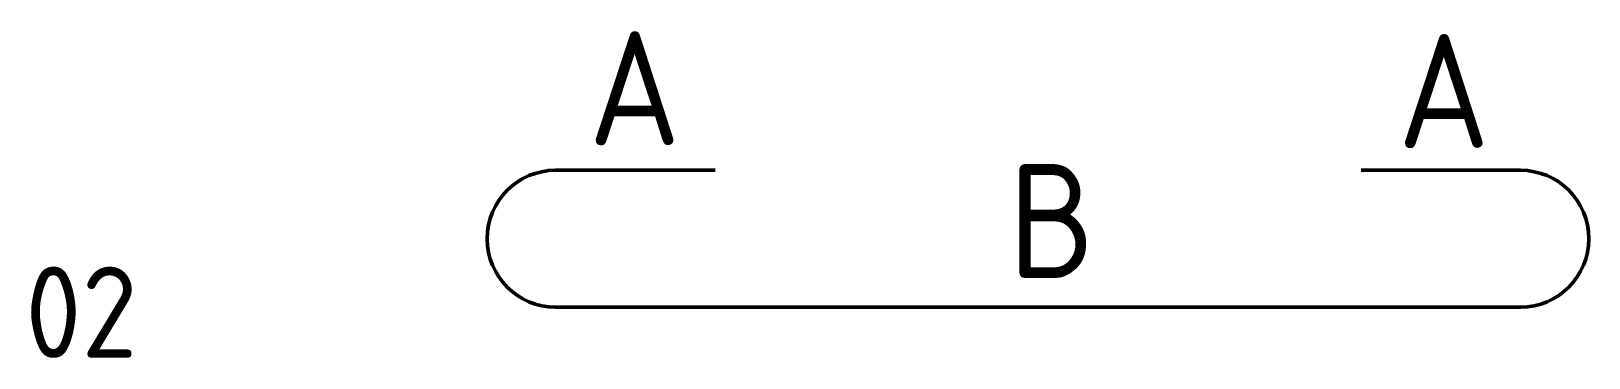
# Model space of a CAD drawing. Extents: x 234219 to 234561, y -46590 to -46519.
import ezdxf
from ezdxf.enums import TextEntityAlignment as Align

# ---------------------------------------------------------------- set-up
doc = ezdxf.new("R2010")
doc.units = 0
doc.layers.add('posedit.mtr.bar', color=7, linetype='Continuous', lineweight=50)
doc.layers.add('posedit.mtr.hidden', color=144, linetype='Continuous', plot=False)
doc.layers.add('posedit.mtr.text', color=3, linetype='Continuous')
doc.styles.add('posedit.ISOCPEUR', font='isocpeur.ttf', dxfattribs={"width": 0.9})

msp = doc.modelspace()

# ---------------------------------------------------------------- linework, layer by layer
at = {"layer": 'posedit.mtr.bar'}
for p, q in [((234333.85, -46549.17), (234368.85, -46549.17)), ((234545.6, -46549.17), (234510.6, -46549.17)), ((234545.6, -46579.17), (234333.85, -46579.17))]:
    msp.add_line(p, q, dxfattribs=at)
for centre, start, end in [((234333.85, -46564.17), 90, 270), ((234545.6, -46564.17), 270, 90)]:
    msp.add_arc(centre, 15, start, end, dxfattribs=at)

# ---------------------------------------------------------------- texts
at = {"layer": 'posedit.mtr.hidden', "color": 144, "style": 'posedit.ISOCPEUR', "width": 0.9}
msp.add_text('02', height=20, dxfattribs=at).set_placement((234217.48, -46590.3))
at = {"layer": 'posedit.mtr.text', "style": 'posedit.ISOCPEUR', "width": 0.9}
for tag, p in [('A', (234351.18, -46531.16)), ('A', (234528.76, -46531.77)), ('B', (234442.78, -46560.26))]:
    msp.add_attdef(tag, text='', height=25, dxfattribs=at).set_placement(p, align=Align.MIDDLE_CENTER)

doc.saveas('drawing.dxf')
